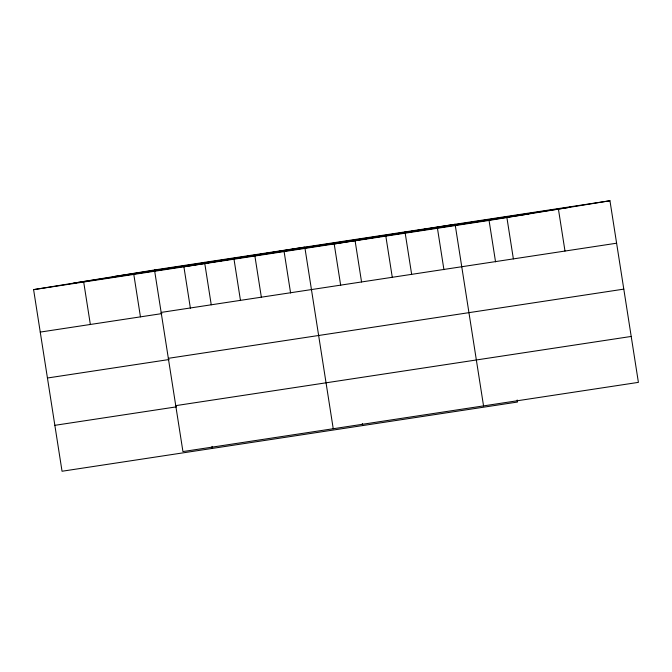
<?xml version="1.0" encoding="UTF-8"?>
<svg xmlns="http://www.w3.org/2000/svg" width="672" height="672" viewBox="0 0 672 672"><rect width="100%" height="100%" fill="white"/><g stroke="black" fill="none" stroke-linecap="round" stroke-linejoin="round"><path stroke-width="1.01" d="M517.18 400L517.499 402.041L62.042 471.248L33.6 289.632L154.501 269.959L609.958 200.752L638.4 382.368L182.935 451.567L154.501 269.959M33.6 289.632L489.065 220.433L609.958 200.752M114.601 276.452L570.066 207.253M73.5 283.139L528.956 213.94M161.146 312.413L616.61 243.205M40.244 332.086L161.918 313.597M168.336 358.327L623.801 289.128M47.435 378.008L169.109 359.52M175.745 405.644L631.21 336.445M54.852 425.326L176.518 406.837M558.34 208.597L564.992 251.051M506.722 216.443L513.374 258.896M489.065 220.433L495.55 261.853M483.546 405.896L455.104 224.28L334.202 243.961L340.687 285.382M437.447 228.278L443.932 269.69M405.006 231.899L411.65 274.344M385.829 236.124L392.314 277.536M354.9 239.509L361.553 281.963M362.326 423.528L362.645 425.569M333.236 428.728L304.802 247.12L183.901 266.801L190.386 308.213M284.105 251.572L290.59 292.992M254.696 254.73L261.349 297.184M234.007 259.19L240.492 300.602M204.599 262.349L211.243 304.794M212.024 446.368L212.344 448.409M133.804 274.411L140.448 316.865M83.698 282.022L90.35 324.475"/></g></svg>
